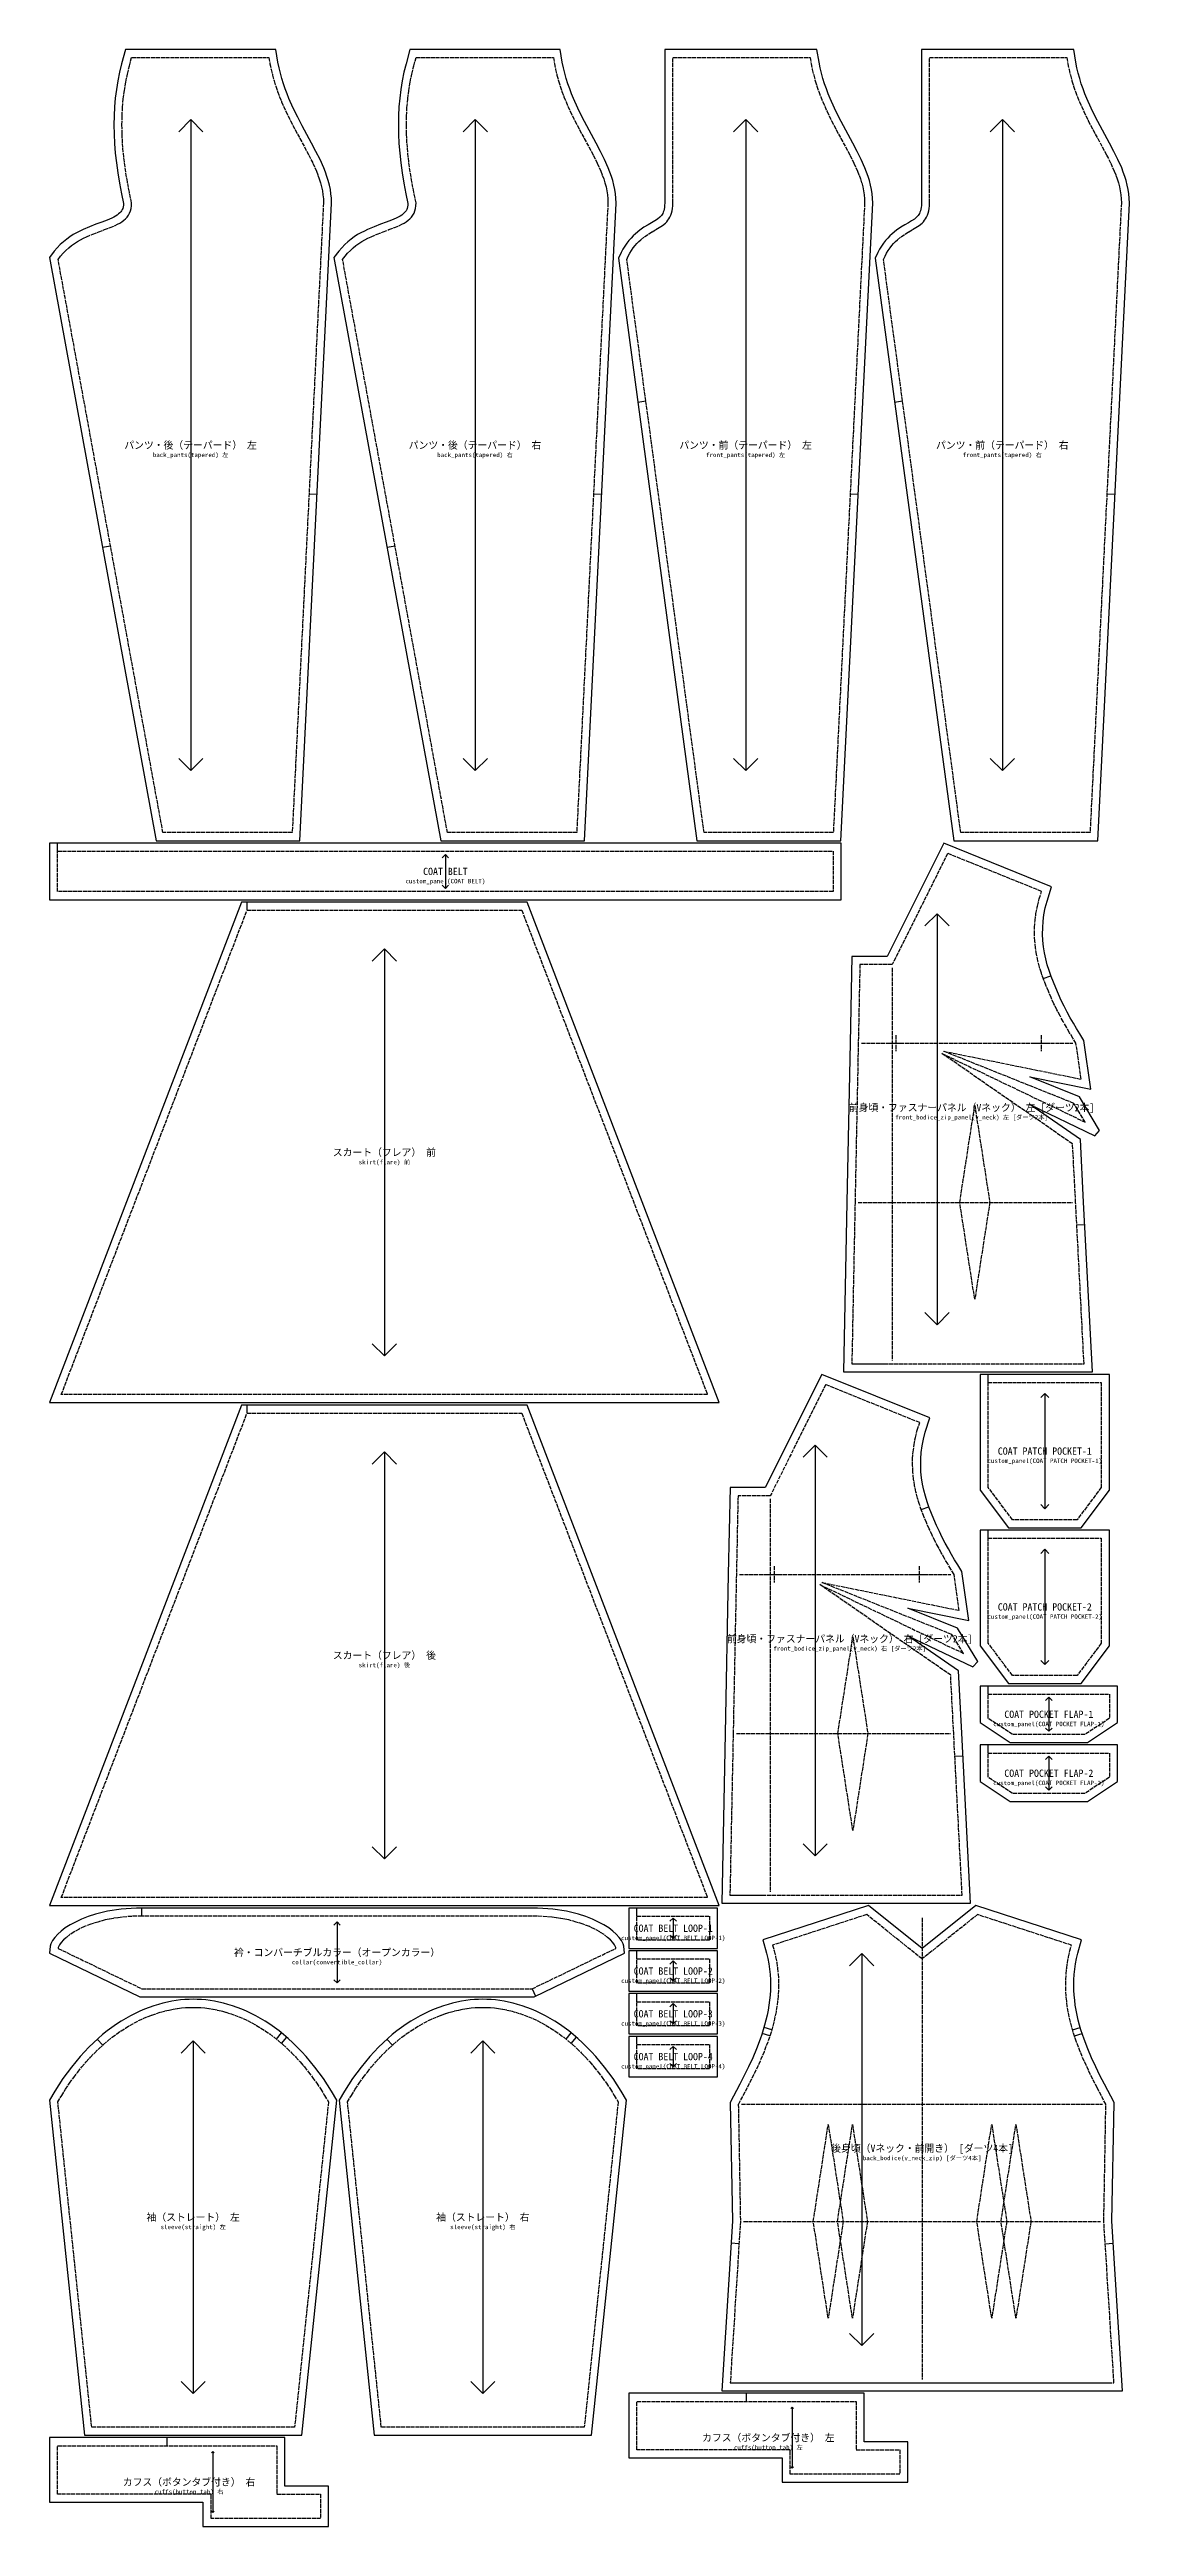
# Model space of a CAD drawing. Header units: centimetres. Extents: x 0 to 134, y 0 to 307.
import ezdxf
from ezdxf.enums import TextEntityAlignment as Align

# ---------------------------------------------------------------- set-up
doc = ezdxf.new("R2010")
doc.units = ezdxf.units.CM
doc.linetypes.add('DASHED', pattern=[0.6, 0.5, -0.1])
for name, color, linetype in [('CUT_LINE', 7, 'Continuous'), ('GRAINLINE', 5, 'Continuous'), ('LABEL', 8, 'Continuous'), ('LABEL_ID', 8, 'Continuous'), ('NOTCH', 1, 'Continuous'), ('REFERENCE_LINE', 6, 'Continuous'), ('STITCH_LINE', 3, 'Continuous')]:
    doc.layers.add(name, color=color, linetype=linetype)

msp = doc.modelspace()

# ---------------------------------------------------------------- linework, layer by layer
at = {"layer": 'CUT_LINE'}
for points in [[(9.4, 307.1), (8.91, 305.34), (8.66, 304.29), (8.45, 303.23), (8.27, 302.17), (8.14, 301.09), (8.04, 300), (7.98, 298.9), (7.96, 297.78), (7.98, 296.63), (8.04, 295.47), (8.14, 294.28), (8.27, 293.07), (8.44, 291.82), (8.65, 290.55), (8.9, 289.23), (9.16, 288.02), (9.15, 287.84), (9.12, 287.62), (9.06, 287.43), (9, 287.27), (8.92, 287.12), (8.82, 286.99), (8.7, 286.86), (8.55, 286.73), (8.38, 286.6), (8.18, 286.47), (7.95, 286.35), (7.71, 286.22), (7.12, 285.97), (6.46, 285.73), (5.73, 285.46), (4.96, 285.16), (4.17, 284.82), (3.75, 284.62), (3.34, 284.4), (2.93, 284.17), (2.52, 283.9), (2.12, 283.61), (1.72, 283.29), (1.33, 282.94), (0.95, 282.55), (0.59, 282.13), (0, 281.35), (13.21, 209.1), (30.99, 209.1), (34.91, 288.09), (34.9, 288.67), (34.84, 289.23), (34.76, 289.78), (34.65, 290.32), (34.51, 290.86), (34.34, 291.39), (34.16, 291.91), (33.95, 292.44), (33.49, 293.46), (32.98, 294.49), (32.44, 295.52), (31.87, 296.57), (31.29, 297.63), (30.72, 298.72), (30.17, 299.85), (29.64, 301.02), (29.4, 301.62), (29.17, 302.23), (28.96, 302.86), (28.76, 303.5), (28.58, 304.16), (28.41, 304.84), (28.27, 305.53), (28.01, 307.1)], [(44.62, 307.1), (44.13, 305.34), (43.87, 304.29), (43.66, 303.23), (43.49, 302.17), (43.35, 301.09), (43.25, 300), (43.2, 298.9), (43.18, 297.78), (43.2, 296.63), (43.25, 295.47), (43.35, 294.28), (43.48, 293.07), (43.66, 291.82), (43.87, 290.55), (44.11, 289.23), (44.37, 288.02), (44.36, 287.84), (44.33, 287.62), (44.28, 287.43), (44.21, 287.27), (44.13, 287.12), (44.03, 286.99), (43.91, 286.86), (43.77, 286.73), (43.6, 286.6), (43.4, 286.47), (43.17, 286.35), (42.92, 286.22), (42.33, 285.97), (41.67, 285.73), (40.95, 285.46), (40.18, 285.16), (39.38, 284.82), (38.97, 284.62), (38.55, 284.4), (38.14, 284.17), (37.73, 283.9), (37.33, 283.61), (36.93, 283.29), (36.54, 282.94), (36.17, 282.55), (35.8, 282.13), (35.21, 281.35), (48.42, 209.1), (66.21, 209.1), (70.13, 288.09), (70.11, 288.67), (70.06, 289.23), (69.97, 289.78), (69.86, 290.32), (69.72, 290.86), (69.56, 291.39), (69.37, 291.91), (69.16, 292.44), (68.71, 293.46), (68.2, 294.49), (67.65, 295.52), (67.08, 296.57), (66.5, 297.63), (65.93, 298.72), (65.38, 299.85), (64.86, 301.02), (64.62, 301.62), (64.39, 302.23), (64.17, 302.86), (63.97, 303.5), (63.79, 304.16), (63.63, 304.84), (63.48, 305.53), (63.22, 307.1)], [(76.16, 307.1), (76.16, 288.12), (76.15, 287.8), (76.12, 287.54), (76.09, 287.32), (76.04, 287.12), (75.98, 286.96), (75.91, 286.81), (75.84, 286.68), (75.75, 286.56), (75.66, 286.45), (75.56, 286.35), (75.28, 286.11), (74.94, 285.89), (74.54, 285.65), (74.09, 285.38), (73.59, 285.08), (73.06, 284.71), (72.53, 284.29), (72.25, 284.03), (71.99, 283.75), (71.72, 283.45), (71.47, 283.12), (71.22, 282.76), (70.98, 282.38), (70.76, 281.96), (70.43, 281.26), (80.15, 209.1), (97.98, 209.1), (101.91, 288.09), (101.89, 288.67), (101.84, 289.23), (101.75, 289.78), (101.64, 290.32), (101.5, 290.86), (101.34, 291.39), (101.15, 291.91), (100.94, 292.44), (100.49, 293.46), (99.98, 294.49), (99.43, 295.52), (98.86, 296.57), (98.28, 297.63), (97.71, 298.72), (97.16, 299.85), (96.64, 301.02), (96.4, 301.62), (96.17, 302.23), (95.95, 302.86), (95.75, 303.5), (95.57, 304.16), (95.41, 304.84), (95.27, 305.53), (95, 307.1)], [(107.94, 307.1), (107.94, 288.12), (107.93, 287.8), (107.9, 287.54), (107.87, 287.32), (107.82, 287.12), (107.76, 286.96), (107.69, 286.81), (107.62, 286.68), (107.53, 286.56), (107.44, 286.45), (107.34, 286.35), (107.06, 286.11), (106.72, 285.89), (106.33, 285.65), (105.87, 285.38), (105.37, 285.08), (104.84, 284.71), (104.31, 284.29), (104.04, 284.03), (103.77, 283.75), (103.5, 283.45), (103.25, 283.12), (103, 282.76), (102.76, 282.38), (102.54, 281.96), (102.21, 281.26), (111.93, 209.1), (129.76, 209.1), (133.69, 288.09), (133.67, 288.67), (133.62, 289.23), (133.54, 289.78), (133.42, 290.32), (133.28, 290.86), (133.12, 291.39), (132.93, 291.91), (132.73, 292.44), (132.27, 293.46), (131.76, 294.49), (131.21, 295.52), (130.64, 296.57), (130.07, 297.63), (129.49, 298.72), (128.94, 299.85), (128.42, 301.02), (128.18, 301.62), (127.95, 302.23), (127.73, 302.86), (127.53, 303.5), (127.35, 304.16), (127.19, 304.84), (127.05, 305.53), (126.79, 307.1)], [(0, 208.8), (0, 201.8), (98, 201.8), (98, 208.8)], [(129.12, 143.3), (128.02, 164.35), (127.62, 172.08), (121.36, 176.42), (129.4, 172.56), (130, 173.22), (127.49, 177.38), (121.34, 179.84), (128.9, 178.31), (128.03, 184.37), (127.53, 185.18), (127.14, 185.83), (126.75, 186.5), (126.36, 187.18), (125.98, 187.88), (125.61, 188.6), (125.25, 189.33), (124.91, 190.08), (124.58, 190.86), (124.27, 191.57), (123.99, 192.29), (123.74, 193.01), (123.52, 193.73), (123.33, 194.47), (123.17, 195.21), (123.05, 195.97), (122.97, 196.74), (122.94, 197.52), (122.95, 198.32), (123, 199.12), (123.11, 199.94), (123.27, 200.78), (123.49, 201.63), (124.06, 203.4), (110.7, 208.8), (103.7, 194.77), (99.34, 194.77), (99.12, 184.05), (98.72, 164.32), (98.3, 143.3)], [(23.77, 201.5), (0, 139.5), (82.91, 139.5), (59.14, 201.5)], [(114.03, 77.5), (112.93, 98.56), (112.53, 106.28), (106.27, 110.62), (114.31, 106.76), (114.91, 107.42), (112.4, 111.58), (106.25, 114.04), (113.8, 112.51), (112.94, 118.58), (112.44, 119.39), (112.05, 120.03), (111.66, 120.7), (111.27, 121.38), (110.89, 122.08), (110.52, 122.8), (110.16, 123.53), (109.82, 124.28), (109.49, 125.06), (109.18, 125.77), (108.9, 126.49), (108.65, 127.21), (108.43, 127.93), (108.24, 128.67), (108.08, 129.41), (107.96, 130.17), (107.88, 130.94), (107.85, 131.72), (107.85, 132.52), (107.91, 133.32), (108.02, 134.14), (108.18, 134.98), (108.4, 135.83), (108.96, 137.6), (95.6, 143), (88.61, 128.97), (84.25, 128.97), (84.03, 118.25), (83.63, 98.52), (83.21, 77.5)], [(115.21, 143), (115.21, 128.67), (118.71, 124), (127.71, 124), (131.21, 128.67), (131.21, 143)], [(23.77, 139.2), (0, 77.2), (82.91, 77.2), (59.14, 139.2)], [(115.21, 123.7), (115.21, 109.37), (118.71, 104.7), (127.71, 104.7), (131.21, 109.37), (131.21, 123.7)], [(115.21, 104.4), (115.21, 99.87), (118.91, 97.4), (128.51, 97.4), (132.21, 99.87), (132.21, 104.4)], [(115.21, 97.1), (115.21, 92.57), (118.91, 90.1), (128.51, 90.1), (132.21, 92.57), (132.21, 97.1)], [(11.41, 76.9), (10.76, 76.89), (10.11, 76.86), (9.49, 76.82), (8.88, 76.76), (8.3, 76.69), (7.74, 76.6), (7.19, 76.5), (6.66, 76.39), (5.68, 76.13), (4.77, 75.84), (3.95, 75.52), (3.2, 75.17), (2.54, 74.8), (1.95, 74.43), (1.44, 74.05), (1.01, 73.66), (0.65, 73.27), (0.37, 72.87), (0.17, 72.46), (0.09, 72.18), (0, 71.3), (11.19, 65.9), (59.98, 65.9), (71.17, 71.3), (71.08, 72.18), (71, 72.46), (70.8, 72.87), (70.52, 73.27), (70.16, 73.66), (69.73, 74.05), (69.22, 74.43), (68.63, 74.8), (67.97, 75.17), (67.22, 75.52), (66.4, 75.84), (65.49, 76.13), (64.51, 76.39), (63.98, 76.5), (63.43, 76.6), (62.87, 76.69), (62.29, 76.76), (61.68, 76.82), (61.06, 76.86), (60.41, 76.89), (59.76, 76.9)], [(71.71, 76.9), (71.71, 71.9), (82.71, 71.9), (82.71, 76.9)], [(88.3, 72.96), (88.76, 71.33), (88.91, 70.66), (89.04, 69.99), (89.13, 69.33), (89.2, 68.67), (89.24, 68.02), (89.25, 67.38), (89.24, 66.74), (89.2, 66.1), (89.14, 65.48), (89.06, 64.85), (88.95, 64.23), (88.83, 63.62), (88.69, 63.01), (88.53, 62.41), (88.36, 61.81), (88.17, 61.22), (87.97, 60.64), (87.53, 59.48), (87.05, 58.34), (86.53, 57.24), (86, 56.15), (85.46, 55.09), (84.27, 52.82), (84.53, 38.11), (83.21, 17.09), (132.84, 17.09), (131.52, 38.11), (131.78, 52.82), (130.59, 55.09), (130.04, 56.15), (129.51, 57.24), (129, 58.34), (128.52, 59.48), (128.08, 60.64), (127.88, 61.22), (127.69, 61.81), (127.51, 62.41), (127.36, 63.01), (127.22, 63.62), (127.09, 64.23), (126.99, 64.85), (126.91, 65.48), (126.85, 66.1), (126.81, 66.74), (126.8, 67.38), (126.81, 68.02), (126.85, 68.67), (126.92, 69.33), (127.01, 69.99), (127.14, 70.66), (127.29, 71.33), (127.74, 72.96), (114.68, 77.2), (108.02, 71.87), (101.37, 77.2)], [(71.71, 71.6), (71.71, 66.6), (82.71, 66.6), (82.71, 71.6)], [(0, 53.1), (4.31, 11.6), (31.24, 11.6), (35.56, 53.1), (34.91, 54.2), (34.41, 55), (33.9, 55.77), (33.38, 56.5), (32.85, 57.19), (32.32, 57.86), (31.78, 58.5), (31.23, 59.1), (30.67, 59.68), (30.12, 60.22), (29.55, 60.74), (28.98, 61.22), (28.41, 61.68), (27.84, 62.11), (27.26, 62.51), (26.68, 62.88), (26.11, 63.23), (25.53, 63.55), (24.95, 63.85), (24.37, 64.12), (23.8, 64.37), (23.22, 64.59), (22.65, 64.79), (22.09, 64.96), (21.53, 65.12), (20.97, 65.25), (20.42, 65.36), (19.88, 65.45), (19.34, 65.51), (18.81, 65.56), (18.29, 65.59), (17.78, 65.6), (17.27, 65.59), (16.75, 65.56), (16.22, 65.51), (15.68, 65.45), (15.14, 65.36), (14.59, 65.25), (14.03, 65.12), (13.47, 64.96), (12.9, 64.79), (12.33, 64.59), (11.76, 64.37), (11.19, 64.12), (10.61, 63.85), (10.03, 63.55), (9.45, 63.23), (8.87, 62.88), (8.3, 62.51), (7.72, 62.11), (7.15, 61.68), (6.57, 61.22), (6.01, 60.74), (5.44, 60.22), (4.88, 59.68), (4.33, 59.1), (3.78, 58.5), (3.24, 57.86), (2.7, 57.19), (2.18, 56.5), (1.66, 55.77), (1.15, 55), (0.65, 54.2)], [(35.86, 53.1), (40.17, 11.6), (67.1, 11.6), (71.41, 53.1), (70.76, 54.2), (70.26, 55), (69.76, 55.77), (69.24, 56.5), (68.71, 57.19), (68.18, 57.86), (67.63, 58.5), (67.09, 59.1), (66.53, 59.68), (65.97, 60.22), (65.41, 60.74), (64.84, 61.22), (64.27, 61.68), (63.7, 62.11), (63.12, 62.51), (62.54, 62.88), (61.96, 63.23), (61.38, 63.55), (60.81, 63.85), (60.23, 64.12), (59.65, 64.37), (59.08, 64.59), (58.51, 64.79), (57.95, 64.96), (57.39, 65.12), (56.83, 65.25), (56.28, 65.36), (55.74, 65.45), (55.2, 65.51), (54.67, 65.56), (54.15, 65.59), (53.64, 65.6), (53.12, 65.59), (52.6, 65.56), (52.07, 65.51), (51.54, 65.45), (50.99, 65.36), (50.44, 65.25), (49.89, 65.12), (49.33, 64.96), (48.76, 64.79), (48.19, 64.59), (47.62, 64.37), (47.04, 64.12), (46.47, 63.85), (45.89, 63.55), (45.31, 63.23), (44.73, 62.88), (44.15, 62.51), (43.58, 62.11), (43, 61.68), (42.43, 61.22), (41.86, 60.74), (41.3, 60.22), (40.74, 59.68), (40.19, 59.1), (39.64, 58.5), (39.1, 57.86), (38.56, 57.19), (38.04, 56.5), (37.52, 55.77), (37.01, 55), (36.51, 54.2)], [(71.71, 66.3), (71.71, 61.3), (82.71, 61.3), (82.71, 66.3)], [(71.71, 61), (71.71, 56), (82.71, 56), (82.71, 61)], [(71.71, 16.79), (71.71, 8.79), (90.7, 8.79), (90.7, 5.79), (106.26, 5.79), (106.26, 10.79), (100.84, 10.79), (100.84, 16.79)], [(0, 11.3), (0, 3.3), (18.99, 3.3), (18.99, 0.3), (34.55, 0.3), (34.55, 5.3), (29.12, 5.3), (29.12, 11.3)]]:
    msp.add_lwpolyline(points, close=True, dxfattribs=at)
at = {"layer": 'GRAINLINE'}
for p, q in [((15.99, 296.92), (17.49, 298.42)), ((17.49, 298.42), (17.49, 217.78)), ((18.99, 296.92), (17.49, 298.42)), ((51.2, 296.92), (52.7, 298.42)), ((52.7, 298.42), (52.7, 217.78)), ((54.2, 296.92), (52.7, 298.42)), ((84.68, 296.92), (86.18, 298.42)), ((86.18, 298.42), (86.18, 217.78)), ((87.68, 296.92), (86.18, 298.42)), ((116.46, 296.92), (117.96, 298.42)), ((117.96, 298.42), (117.96, 217.78)), ((119.46, 296.92), (117.96, 298.42)), ((15.99, 219.28), (17.49, 217.78)), ((18.99, 219.28), (17.49, 217.78)), ((51.2, 219.28), (52.7, 217.78)), ((54.2, 219.28), (52.7, 217.78)), ((84.68, 219.28), (86.18, 217.78)), ((87.68, 219.28), (86.18, 217.78)), ((116.46, 219.28), (117.96, 217.78)), ((119.46, 219.28), (117.96, 217.78)), ((48.6, 207), (49, 207.4)), ((49, 207.4), (49, 203.2)), ((49.4, 207), (49, 207.4)), ((48.6, 203.6), (49, 203.2)), ((49.4, 203.6), (49, 203.2)), ((108.37, 198.55), (109.87, 200.05)), ((109.87, 200.05), (109.87, 149.15)), ((111.37, 198.55), (109.87, 200.05)), ((39.95, 194.2), (41.45, 195.7)), ((41.45, 195.7), (41.45, 145.3)), ((42.95, 194.2), (41.45, 195.7)), ((108.37, 150.65), (109.87, 149.15)), ((111.37, 150.65), (109.87, 149.15)), ((39.95, 146.8), (41.45, 145.3)), ((42.95, 146.8), (41.45, 145.3)), ((122.7, 140.13), (123.21, 140.64)), ((123.21, 140.64), (123.21, 126.36)), ((123.72, 140.13), (123.21, 140.64)), ((39.95, 131.9), (41.45, 133.4)), ((41.45, 133.4), (41.45, 83)), ((42.95, 131.9), (41.45, 133.4)), ((93.28, 132.75), (94.78, 134.25)), ((94.78, 134.25), (94.78, 83.35)), ((96.28, 132.75), (94.78, 134.25)), ((122.7, 126.87), (123.21, 126.36)), ((123.72, 126.87), (123.21, 126.36)), ((122.7, 120.83), (123.21, 121.34)), ((123.21, 121.34), (123.21, 107.06)), ((123.72, 120.83), (123.21, 121.34)), ((122.7, 107.57), (123.21, 107.06)), ((123.72, 107.57), (123.21, 107.06)), ((123.31, 102.6), (123.71, 103)), ((123.71, 103), (123.71, 98.8)), ((124.11, 102.6), (123.71, 103)), ((123.31, 99.2), (123.71, 98.8)), ((124.11, 99.2), (123.71, 98.8)), ((123.31, 95.3), (123.71, 95.7)), ((123.71, 95.7), (123.71, 91.5)), ((124.11, 95.3), (123.71, 95.7)), ((123.31, 91.9), (123.71, 91.5)), ((124.11, 91.9), (123.71, 91.5)), ((39.95, 84.5), (41.45, 83)), ((42.95, 84.5), (41.45, 83)), ((93.28, 84.85), (94.78, 83.35)), ((96.28, 84.85), (94.78, 83.35)), ((35.19, 74.78), (35.59, 75.18)), ((35.59, 75.18), (35.59, 67.62)), ((35.99, 74.78), (35.59, 75.18)), ((76.81, 75.26), (77.21, 75.66)), ((77.21, 75.66), (77.21, 73.14)), ((77.61, 75.26), (77.21, 75.66)), ((76.81, 73.54), (77.21, 73.14)), ((77.61, 73.54), (77.21, 73.14)), ((99.04, 69.76), (100.54, 71.26)), ((100.54, 71.26), (100.54, 22.71)), ((102.04, 69.76), (100.54, 71.26)), ((35.19, 68.02), (35.59, 67.62)), ((35.99, 68.02), (35.59, 67.62)), ((76.81, 69.96), (77.21, 70.36)), ((76.81, 68.24), (77.21, 67.84)), ((77.21, 70.36), (77.21, 67.84)), ((77.61, 69.96), (77.21, 70.36)), ((77.61, 68.24), (77.21, 67.84)), ((76.81, 64.66), (77.21, 65.06)), ((77.21, 65.06), (77.21, 62.54)), ((77.61, 64.66), (77.21, 65.06)), ((76.81, 62.94), (77.21, 62.54)), ((77.61, 62.94), (77.21, 62.54)), ((16.28, 58.94), (17.78, 60.44)), ((17.78, 60.44), (17.78, 16.76)), ((19.28, 58.94), (17.78, 60.44)), ((52.14, 58.94), (53.64, 60.44)), ((53.64, 60.44), (53.64, 16.76)), ((55.14, 58.94), (53.64, 60.44)), ((76.81, 59.36), (77.21, 59.76)), ((77.21, 59.76), (77.21, 57.24)), ((77.61, 59.36), (77.21, 59.76)), ((76.81, 57.64), (77.21, 57.24)), ((77.61, 57.64), (77.21, 57.24)), ((99.04, 24.21), (100.54, 22.71)), ((102.04, 24.21), (100.54, 22.71)), ((16.28, 18.26), (17.78, 16.76)), ((19.28, 18.26), (17.78, 16.76)), ((52.14, 18.26), (53.64, 16.76)), ((55.14, 18.26), (53.64, 16.76)), ((91.75, 14.9), (91.92, 15.07)), ((91.92, 15.07), (91.92, 7.51)), ((92.09, 14.9), (91.92, 15.07)), ((20.04, 9.41), (20.2, 9.58)), ((20.2, 9.58), (20.2, 2.02)), ((20.37, 9.41), (20.2, 9.58)), ((91.75, 7.67), (91.92, 7.51)), ((92.09, 7.67), (91.92, 7.51)), ((20.04, 2.19), (20.2, 2.02)), ((20.37, 2.19), (20.2, 2.02))]:
    msp.add_line(p, q, dxfattribs=at)
at = {"layer": 'NOTCH'}
for p, q in [((73.83, 263.53), (72.83, 263.4)), ((105.61, 263.53), (104.62, 263.4)), ((32.12, 252.06), (33.12, 252.01)), ((67.34, 252.06), (68.34, 252.01)), ((99.11, 252.06), (100.11, 252.01)), ((130.9, 252.06), (131.89, 252.01)), ((7.55, 245.6), (6.57, 245.42)), ((42.77, 245.6), (41.78, 245.42)), ((1, 207.8), (1, 208.8)), ((24.45, 200.5), (24.45, 201.5)), ((123.02, 192.05), (123.96, 192.38)), ((127.17, 161.51), (128.17, 161.57)), ((116.21, 142), (116.21, 143)), ((24.45, 138.2), (24.45, 139.2)), ((107.92, 126.25), (108.87, 126.58)), ((116.21, 122.7), (116.21, 123.7)), ((116.21, 103.4), (116.21, 104.4)), ((112.08, 95.72), (113.08, 95.77)), ((116.21, 96.1), (116.21, 97.1)), ((11.42, 75.9), (11.41, 76.9)), ((72.71, 75.9), (72.71, 76.9)), ((72.71, 70.6), (72.71, 71.6)), ((59.75, 66.9), (60.18, 66)), ((72.71, 65.3), (72.71, 66.3)), ((28.1, 60.65), (28.72, 61.43)), ((63.95, 60.65), (64.58, 61.43)), ((89.17, 61.07), (88.22, 61.37)), ((89.41, 61.83), (88.45, 62.11)), ((126.64, 61.83), (127.6, 62.11)), ((126.88, 61.07), (127.83, 61.37)), ((6.59, 59.91), (5.91, 60.65)), ((28.71, 60.14), (29.36, 60.9)), ((42.45, 59.91), (41.77, 60.65)), ((64.57, 60.14), (65.22, 60.9)), ((72.71, 60), (72.71, 61)), ((85.36, 35.32), (84.36, 35.39)), ((130.69, 35.32), (131.69, 35.39)), ((86.28, 15.79), (86.28, 16.79)), ((14.56, 10.3), (14.56, 11.3))]:
    msp.add_line(p, q, dxfattribs=at)
at = {"layer": 'REFERENCE_LINE', "linetype": 'DASHED'}
for points in [[(104.32, 193.37), (104.32, 144.7)], [(104.78, 185.03), (104.78, 183.03)], [(122.76, 185.03), (122.76, 183.03)], [(100.52, 184.03), (126.67, 184.03)], [(103.78, 184.03), (105.78, 184.03)], [(121.76, 184.03), (123.76, 184.03)], [(100.12, 164.3), (126.63, 164.3)], [(99.72, 144.3), (127.67, 144.3)], [(89.23, 127.57), (89.23, 78.9)], [(85.43, 118.23), (111.58, 118.23)], [(88.69, 118.23), (90.69, 118.23)], [(89.69, 119.23), (89.69, 117.23)], [(106.67, 118.23), (108.67, 118.23)], [(107.67, 119.23), (107.67, 117.23)], [(85.03, 98.5), (111.53, 98.5)], [(84.63, 78.5), (112.58, 78.5)], [(108.02, 75.69), (108.02, 18.49)], [(85.67, 52.59), (130.37, 52.59)], [(85.93, 38.09), (130.12, 38.09)], [(84.67, 18.09), (131.37, 18.09)]]:
    msp.add_lwpolyline(points, dxfattribs=at)
at = {"layer": 'STITCH_LINE', "linetype": 'DASHED'}
for points in [[(10.16, 306.1), (27.16, 306.1), (27.29, 305.35), (27.44, 304.62), (27.61, 303.91), (27.8, 303.22), (28.01, 302.55), (28.23, 301.89), (28.47, 301.25), (28.72, 300.63), (29.26, 299.42), (29.83, 298.27), (30.41, 297.16), (30.99, 296.09), (31.55, 295.05), (32.09, 294.03), (32.59, 293.04), (33.03, 292.05), (33.22, 291.56), (33.39, 291.07), (33.54, 290.58), (33.67, 290.09), (33.77, 289.6), (33.85, 289.1), (33.9, 288.6), (33.91, 288.1), (30.04, 210.1), (14.04, 210.1), (1.06, 281.1), (1.37, 281.5), (1.69, 281.88), (2.02, 282.22), (2.37, 282.53), (2.72, 282.81), (3.08, 283.07), (3.45, 283.31), (3.83, 283.53), (4.2, 283.73), (4.58, 283.91), (5.34, 284.24), (6.08, 284.52), (6.81, 284.79), (7.49, 285.05), (8.12, 285.31), (8.42, 285.46), (8.69, 285.61), (8.95, 285.77), (9.19, 285.95), (9.4, 286.14), (9.6, 286.35), (9.76, 286.58), (9.9, 286.84), (10.01, 287.11), (10.1, 287.41), (10.15, 287.74), (10.16, 288.1), (9.88, 289.43), (9.64, 290.72), (9.43, 291.97), (9.26, 293.19), (9.13, 294.38), (9.04, 295.54), (8.98, 296.67), (8.96, 297.78), (8.98, 298.86), (9.04, 299.93), (9.13, 300.98), (9.26, 302.02), (9.43, 303.05), (9.64, 304.07), (9.88, 305.09), (10.16, 306.1)], [(45.38, 306.1), (62.38, 306.1), (62.5, 305.35), (62.65, 304.62), (62.82, 303.91), (63.01, 303.22), (63.22, 302.55), (63.44, 301.89), (63.68, 301.25), (63.94, 300.63), (64.47, 299.42), (65.04, 298.27), (65.62, 297.16), (66.2, 296.09), (66.77, 295.05), (67.31, 294.03), (67.8, 293.04), (68.24, 292.05), (68.43, 291.56), (68.61, 291.07), (68.76, 290.58), (68.89, 290.09), (68.99, 289.6), (69.06, 289.1), (69.11, 288.6), (69.13, 288.1), (65.26, 210.1), (49.26, 210.1), (36.28, 281.1), (36.58, 281.5), (36.9, 281.88), (37.24, 282.22), (37.58, 282.53), (37.93, 282.81), (38.3, 283.07), (38.67, 283.31), (39.04, 283.53), (39.42, 283.73), (39.8, 283.91), (40.55, 284.24), (41.3, 284.52), (42.02, 284.79), (42.7, 285.05), (43.34, 285.31), (43.63, 285.46), (43.91, 285.61), (44.16, 285.77), (44.4, 285.95), (44.62, 286.14), (44.81, 286.35), (44.98, 286.58), (45.12, 286.84), (45.23, 287.11), (45.31, 287.41), (45.36, 287.74), (45.38, 288.1), (45.09, 289.43), (44.85, 290.72), (44.64, 291.97), (44.48, 293.19), (44.34, 294.38), (44.25, 295.54), (44.19, 296.67), (44.18, 297.78), (44.19, 298.86), (44.25, 299.93), (44.34, 300.98), (44.48, 302.02), (44.64, 303.05), (44.85, 304.07), (45.09, 305.09), (45.38, 306.1)], [(77.16, 306.1), (94.16, 306.1), (94.28, 305.35), (94.43, 304.62), (94.6, 303.91), (94.79, 303.22), (95, 302.55), (95.23, 301.89), (95.47, 301.25), (95.72, 300.63), (96.25, 299.42), (96.82, 298.27), (97.4, 297.16), (97.98, 296.09), (98.55, 295.05), (99.09, 294.03), (99.58, 293.04), (100.02, 292.05), (100.21, 291.56), (100.39, 291.07), (100.54, 290.58), (100.67, 290.09), (100.77, 289.6), (100.85, 289.1), (100.89, 288.6), (100.91, 288.1), (97.03, 210.1), (81.03, 210.1), (71.46, 281.1), (71.65, 281.5), (71.85, 281.88), (72.06, 282.22), (72.27, 282.53), (72.5, 282.81), (72.72, 283.07), (72.95, 283.31), (73.19, 283.53), (73.66, 283.91), (74.14, 284.24), (74.6, 284.52), (75.05, 284.79), (75.48, 285.05), (75.88, 285.31), (76.24, 285.61), (76.4, 285.77), (76.55, 285.95), (76.68, 286.14), (76.8, 286.35), (76.91, 286.58), (76.99, 286.84), (77.06, 287.11), (77.12, 287.41), (77.15, 287.74), (77.16, 288.1), (77.16, 306.1)], [(108.94, 306.1), (125.94, 306.1), (126.06, 305.35), (126.21, 304.62), (126.38, 303.91), (126.57, 303.22), (126.78, 302.55), (127.01, 301.89), (127.25, 301.25), (127.5, 300.63), (128.04, 299.42), (128.6, 298.27), (129.18, 297.16), (129.76, 296.09), (130.33, 295.05), (130.87, 294.03), (131.37, 293.04), (131.8, 292.05), (132, 291.56), (132.17, 291.07), (132.32, 290.58), (132.45, 290.09), (132.55, 289.6), (132.63, 289.1), (132.67, 288.6), (132.69, 288.1), (128.81, 210.1), (112.81, 210.1), (103.24, 281.1), (103.43, 281.5), (103.63, 281.88), (103.84, 282.22), (104.06, 282.53), (104.28, 282.81), (104.5, 283.07), (104.74, 283.31), (104.97, 283.53), (105.44, 283.91), (105.92, 284.24), (106.38, 284.52), (106.84, 284.79), (107.26, 285.05), (107.66, 285.31), (108.02, 285.61), (108.18, 285.77), (108.33, 285.95), (108.46, 286.14), (108.58, 286.35), (108.69, 286.58), (108.78, 286.84), (108.85, 287.11), (108.9, 287.41), (108.93, 287.74), (108.94, 288.1), (108.94, 306.1)], [(1, 207.8), (97, 207.8), (97, 202.8), (1, 202.8)], [(128.07, 144.3), (127.03, 164.3), (126.65, 171.54), (110.46, 182.76), (128.22, 174.24), (126.81, 176.57), (110.69, 183.03), (127.71, 179.57), (127.07, 184.03), (126.68, 184.66), (126.28, 185.32), (125.88, 186), (125.49, 186.7), (125.1, 187.41), (124.72, 188.15), (124.35, 188.9), (124, 189.67), (123.66, 190.46), (123.35, 191.19), (123.05, 191.94), (122.79, 192.7), (122.55, 193.46), (122.35, 194.24), (122.19, 195.03), (122.06, 195.84), (121.98, 196.66), (121.94, 197.5), (121.95, 198.36), (122.01, 199.22), (122.12, 200.1), (122.29, 201), (122.53, 201.9), (122.82, 202.82), (111.18, 207.53), (104.32, 193.77), (100.32, 193.77), (100.12, 184.03), (99.72, 164.3), (99.32, 144.3), (103.32, 144.3)], [(24.45, 200.5), (58.45, 200.5), (81.45, 140.5), (1.45, 140.5)], [(114.54, 176.3), (116.4, 164.3), (114.54, 152.3), (112.68, 164.3)], [(112.98, 78.5), (111.93, 98.5), (111.56, 105.74), (95.37, 116.96), (113.13, 108.44), (111.72, 110.78), (95.6, 117.23), (112.61, 113.77), (111.98, 118.23), (111.59, 118.87), (111.19, 119.52), (110.79, 120.2), (110.4, 120.9), (110.01, 121.62), (109.63, 122.35), (109.26, 123.1), (108.9, 123.87), (108.57, 124.66), (108.25, 125.39), (107.96, 126.14), (107.7, 126.9), (107.46, 127.66), (107.26, 128.44), (107.1, 129.23), (106.97, 130.04), (106.88, 130.87), (106.85, 131.7), (106.85, 132.56), (106.91, 133.42), (107.03, 134.3), (107.2, 135.2), (107.43, 136.1), (107.73, 137.02), (96.09, 141.73), (89.23, 127.97), (85.23, 127.97), (85.03, 118.23), (84.63, 98.5), (84.23, 78.5), (88.23, 78.5)], [(116.21, 142), (130.21, 142), (130.21, 129), (127.21, 125), (119.21, 125), (116.21, 129)], [(24.45, 138.2), (58.45, 138.2), (81.45, 78.2), (1.45, 78.2)], [(116.21, 122.7), (130.21, 122.7), (130.21, 109.7), (127.21, 105.7), (119.21, 105.7), (116.21, 109.7)], [(99.45, 110.5), (101.31, 98.5), (99.45, 86.5), (97.59, 98.5)], [(116.21, 103.4), (131.21, 103.4), (131.21, 100.4), (128.21, 98.4), (119.21, 98.4), (116.21, 100.4)], [(116.21, 96.1), (131.21, 96.1), (131.21, 93.1), (128.21, 91.1), (119.21, 91.1), (116.21, 93.1)], [(11.42, 75.9), (10.78, 75.89), (10.17, 75.87), (9.57, 75.83), (8.99, 75.77), (8.44, 75.7), (7.9, 75.62), (7.39, 75.52), (6.89, 75.42), (5.96, 75.17), (5.11, 74.9), (4.34, 74.6), (3.65, 74.28), (3.05, 73.94), (2.52, 73.61), (2.08, 73.27), (1.71, 72.95), (1.43, 72.64), (1.23, 72.36), (1.11, 72.11), (1.08, 72), (1.07, 71.9), (11.42, 66.9), (59.75, 66.9), (70.1, 71.9), (70.09, 72), (70.06, 72.11), (69.94, 72.36), (69.74, 72.64), (69.46, 72.95), (69.09, 73.27), (68.65, 73.61), (68.12, 73.94), (67.52, 74.28), (66.83, 74.6), (66.06, 74.9), (65.21, 75.17), (64.28, 75.42), (63.78, 75.52), (63.27, 75.62), (62.73, 75.7), (62.18, 75.77), (61.6, 75.83), (61, 75.87), (60.39, 75.89), (59.75, 75.9)], [(72.71, 75.9), (81.71, 75.9), (81.71, 72.9), (72.71, 72.9)], [(89.52, 72.3), (89.72, 71.58), (89.89, 70.86), (90.02, 70.15), (90.12, 69.45), (90.19, 68.75), (90.24, 68.06), (90.25, 67.38), (90.23, 66.7), (90.19, 66.03), (90.13, 65.36), (90.04, 64.7), (89.94, 64.05), (89.81, 63.41), (89.66, 62.77), (89.5, 62.14), (89.32, 61.52), (89.12, 60.91), (88.91, 60.3), (88.45, 59.1), (87.96, 57.94), (87.44, 56.81), (86.9, 55.7), (86.35, 54.63), (85.27, 52.59), (85.53, 38.09), (84.27, 18.09), (131.77, 18.09), (130.52, 38.09), (130.77, 52.59), (129.7, 54.63), (129.15, 55.7), (128.61, 56.81), (128.09, 57.94), (127.59, 59.1), (127.14, 60.3), (126.93, 60.91), (126.73, 61.52), (126.55, 62.14), (126.39, 62.77), (126.24, 63.41), (126.11, 64.05), (126, 64.7), (125.92, 65.36), (125.85, 66.03), (125.81, 66.7), (125.8, 67.38), (125.81, 68.06), (125.85, 68.75), (125.92, 69.45), (126.02, 70.15), (126.16, 70.86), (126.32, 71.58), (126.52, 72.3), (114.88, 76.09), (108.02, 70.59), (101.17, 76.09), (89.52, 72.3)], [(72.71, 70.6), (81.71, 70.6), (81.71, 67.6), (72.71, 67.6)], [(1.03, 52.88), (1.5, 53.69), (1.99, 54.46), (2.48, 55.2), (2.99, 55.91), (3.49, 56.58), (4.01, 57.22), (4.53, 57.84), (5.06, 58.42), (5.59, 58.97), (6.13, 59.49), (6.67, 59.99), (7.21, 60.45), (7.76, 60.89), (8.31, 61.3), (8.85, 61.68), (9.4, 62.04), (9.95, 62.37), (10.5, 62.67), (11.05, 62.95), (11.6, 63.21), (12.14, 63.44), (12.68, 63.65), (13.22, 63.84), (13.75, 64), (14.28, 64.15), (14.8, 64.27), (15.31, 64.37), (15.82, 64.46), (16.32, 64.52), (16.82, 64.56), (17.3, 64.59), (17.78, 64.6), (18.25, 64.59), (18.74, 64.56), (19.23, 64.52), (19.74, 64.46), (20.24, 64.37), (20.76, 64.27), (21.28, 64.15), (21.81, 64), (22.34, 63.84), (22.88, 63.65), (23.42, 63.44), (23.96, 63.21), (24.51, 62.95), (25.06, 62.67), (25.6, 62.37), (26.15, 62.04), (26.7, 61.68), (27.25, 61.3), (27.8, 60.89), (28.35, 60.45), (28.89, 59.99), (29.43, 59.49), (29.97, 58.97), (30.5, 58.42), (31.03, 57.84), (31.55, 57.22), (32.06, 56.58), (32.57, 55.91), (33.07, 55.2), (33.57, 54.46), (34.05, 53.69), (34.53, 52.88), (30.34, 12.6), (5.22, 12.6)], [(36.89, 52.88), (37.36, 53.69), (37.85, 54.46), (38.34, 55.2), (38.84, 55.91), (39.35, 56.58), (39.87, 57.22), (40.39, 57.84), (40.92, 58.42), (41.45, 58.97), (41.99, 59.49), (42.53, 59.99), (43.07, 60.45), (43.62, 60.89), (44.16, 61.3), (44.71, 61.68), (45.26, 62.04), (45.81, 62.37), (46.36, 62.67), (46.91, 62.95), (47.45, 63.21), (48, 63.44), (48.54, 63.65), (49.07, 63.84), (49.61, 64), (50.13, 64.15), (50.65, 64.27), (51.17, 64.37), (51.68, 64.46), (52.18, 64.52), (52.68, 64.56), (53.16, 64.59), (53.64, 64.6), (54.11, 64.59), (54.6, 64.56), (55.09, 64.52), (55.59, 64.46), (56.1, 64.37), (56.62, 64.27), (57.14, 64.15), (57.67, 64), (58.2, 63.84), (58.74, 63.65), (59.28, 63.44), (59.82, 63.21), (60.37, 62.95), (60.91, 62.67), (61.46, 62.37), (62.01, 62.04), (62.56, 61.68), (63.11, 61.3), (63.66, 60.89), (64.2, 60.45), (64.75, 59.99), (65.29, 59.49), (65.82, 58.97), (66.36, 58.42), (66.88, 57.84), (67.4, 57.22), (67.92, 56.58), (68.43, 55.91), (68.93, 55.2), (69.43, 54.46), (69.91, 53.69), (70.39, 52.88), (66.2, 12.6), (41.07, 12.6)], [(72.71, 65.3), (81.71, 65.3), (81.71, 62.3), (72.71, 62.3)], [(72.71, 60), (81.71, 60), (81.71, 57), (72.71, 57)], [(96.4, 50.09), (98.25, 38.09), (96.4, 26.09), (94.55, 38.09)], [(99.4, 50.09), (101.25, 38.09), (99.4, 26.09), (97.55, 38.09)], [(116.64, 50.09), (118.5, 38.09), (116.64, 26.09), (114.79, 38.09)], [(119.64, 50.09), (121.5, 38.09), (119.64, 26.09), (117.79, 38.09)], [(72.71, 15.79), (99.84, 15.79), (99.84, 9.79), (105.26, 9.79), (105.26, 6.79), (91.7, 6.79), (91.7, 9.79), (72.71, 9.79)], [(1, 10.3), (28.12, 10.3), (28.12, 4.3), (33.55, 4.3), (33.55, 1.3), (19.99, 1.3), (19.99, 4.3), (1, 4.3)]]:
    msp.add_lwpolyline(points, close=True, dxfattribs=at)

# ---------------------------------------------------------------- texts
at = {"layer": 'LABEL'}
for s, p in [('パンツ・後（テーパード） 左', (17.46, 258.1)), ('パンツ・後（テーパード） 右', (52.67, 258.1)), ('パンツ・前（テーパード） 左', (86.17, 258.1)), ('パンツ・前（テーパード） 右', (117.95, 258.1)), ('COAT BELT', (49, 205.3)), ('前身頃・ファスナーパネル（Vネック） 左 [ダーツ2本]', (114.15, 176.05)), ('スカート（フレア） 前', (41.45, 170.5)), ('COAT PATCH POCKET-1', (123.21, 133.5)), ('COAT PATCH POCKET-2', (123.21, 114.2)), ('前身頃・ファスナーパネル（Vネック） 右 [ダーツ2本]', (99.06, 110.25)), ('スカート（フレア） 後', (41.45, 108.2)), ('COAT POCKET FLAP-1', (123.71, 100.9)), ('COAT POCKET FLAP-2', (123.71, 93.6)), ('COAT BELT LOOP-1', (77.21, 74.4)), ('衿・コンバーチブルカラー（オープンカラー）', (35.59, 71.4)), ('COAT BELT LOOP-2', (77.21, 69.1)), ('COAT BELT LOOP-3', (77.21, 63.8)), ('COAT BELT LOOP-4', (77.21, 58.5)), ('後身頃（Vネック・前開き） [ダーツ4本]', (108.02, 47.14)), ('袖（ストレート） 左', (17.78, 38.6)), ('袖（ストレート） 右', (53.64, 38.6)), ('カフス（ボタンタブ付き） 左', (88.99, 11.29)), ('カフス（ボタンタブ付き） 右', (17.27, 5.8))]:
    msp.add_text(s, height=0.9, dxfattribs=at).set_placement(p, align=Align.MIDDLE_CENTER)
at = {"layer": 'LABEL_ID'}
for s, p in [('back_pants(tapered) 左', (17.46, 256.9)), ('back_pants(tapered) 右', (52.67, 256.9)), ('front_pants(tapered) 左', (86.17, 256.9)), ('front_pants(tapered) 右', (117.95, 256.9)), ('custom_panel(COAT BELT)', (49, 204.1)), ('front_bodice_zip_panel(v_neck) 左 [ダーツ2本]', (114.15, 174.85)), ('skirt(flare) 前', (41.45, 169.3)), ('custom_panel(COAT PATCH POCKET-1)', (123.21, 132.3)), ('custom_panel(COAT PATCH POCKET-2)', (123.21, 113)), ('front_bodice_zip_panel(v_neck) 右 [ダーツ2本]', (99.06, 109.05)), ('skirt(flare) 後', (41.45, 107)), ('custom_panel(COAT POCKET FLAP-1)', (123.71, 99.7)), ('custom_panel(COAT POCKET FLAP-2)', (123.71, 92.4)), ('custom_panel(COAT BELT LOOP-1)', (77.21, 73.2)), ('collar(convertible_collar)', (35.59, 70.2)), ('custom_panel(COAT BELT LOOP-2)', (77.21, 67.9)), ('custom_panel(COAT BELT LOOP-3)', (77.21, 62.6)), ('custom_panel(COAT BELT LOOP-4)', (77.21, 57.3)), ('back_bodice(v_neck_zip) [ダーツ4本]', (108.02, 45.94)), ('sleeve(straight) 左', (17.78, 37.4)), ('sleeve(straight) 右', (53.64, 37.4)), ('cuffs(button_tab) 左', (88.99, 10.09)), ('cuffs(button_tab) 右', (17.27, 4.6))]:
    msp.add_text(s, height=0.55, dxfattribs=at).set_placement(p, align=Align.MIDDLE_CENTER)

doc.saveas('drawing.dxf')
